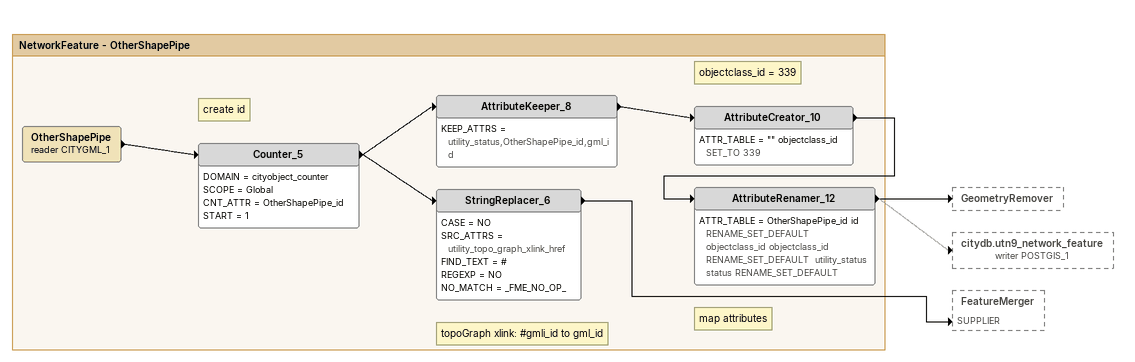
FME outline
Bookmark: NetworkFeature - OtherShapePipe
OtherShapePipe (reader CITYGML_1)
    -> Counter_5
Note: create id
Counter_5
    DOMAIN = cityobject_counter
    SCOPE = Global
    CNT_ATTR = OtherShapePipe_id
    START = 1
    -> StringReplacer_6
    -> AttributeKeeper_8
AttributeKeeper_8
    KEEP_ATTRS = utility_status,OtherShapePipe_id,gml_id
    -> AttributeCreator_10
Note: objectclass_id = 339
AttributeCreator_10
    ATTR_TABLE = "" objectclass_id SET_TO 339
    -> AttributeRenamer_12
Note: map attributes
AttributeRenamer_12
    ATTR_TABLE = OtherShapePipe_id id RENAME_SET_DEFAULT  objectclass_id objectclass_id RENAME_SET_DEFAULT  utility_status status RENAME_SET_DEFAULT
    -> GeometryRemover
    -> citydb.utn9_network_feature (writer POSTGIS_1) [off]
Note: topoGraph xlink: #gmli_id to gml_id
StringReplacer_6
    CASE = NO
    SRC_ATTRS = utility_topo_graph_xlink_href
    FIND_TEXT = #
    REGEXP = NO
    NO_MATCH = _FME_NO_OP_
    -> FeatureMerger [SUPPLIER]
